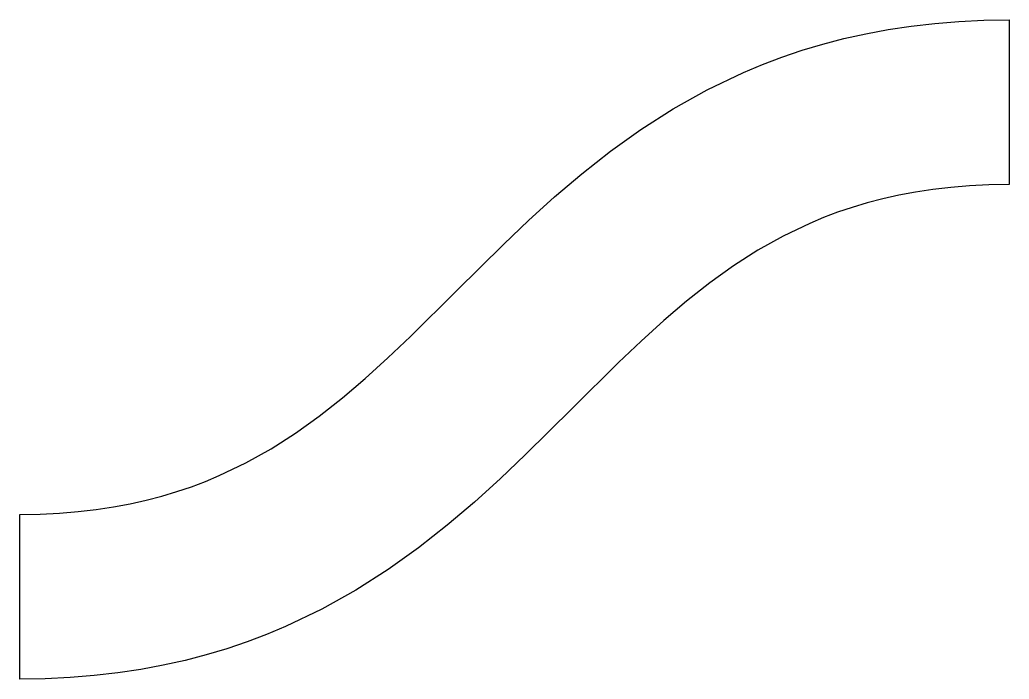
# Model space of a CAD drawing. Extents: x 0 to 30, y -2.5 to 17.5.
import ezdxf

# ---------------------------------------------------------------- set-up
doc = ezdxf.new("R2010")
doc.units = 0
doc.layers.add('L0D0', color=1, linetype='CONTINUOUS')

msp = doc.modelspace()

# ---------------------------------------------------------------- linework, layer by layer
at = {"layer": 'L0D0'}
msp.add_lwpolyline([(0, -2.5), (0, 2.5), (0.6129, 2.5096), (1.2024, 2.5379), (1.7695, 2.5838), (2.3151, 2.6467), (2.8404, 2.7257), (3.3466, 2.82), (3.8349, 2.929), (4.3064, 3.0519), (4.7624, 3.1884), (5.2042, 3.3378), (5.633, 3.4999), (6.0498, 3.6741), (6.8523, 4.058), (7.62, 4.4875), (8.3602, 4.9607), (9.0791, 5.4757), (9.7824, 6.03), (10.4749, 6.6207), (11.1613, 7.2441), (11.8465, 7.8962), (13.2322, 9.2678), (14.6736, 10.6941), (15.4295, 11.4134), (16.217, 12.1285), (17.0425, 12.8324), (17.9121, 13.5177), (18.832, 14.1764), (19.8075, 14.8), (20.8434, 15.3794), (21.9434, 15.9055), (22.5183, 16.1458), (23.1101, 16.3695), (23.7191, 16.5755), (24.3455, 16.7629), (24.9893, 16.9308), (25.6507, 17.0784), (26.3299, 17.205), (27.027, 17.3098), (27.7423, 17.3923), (28.476, 17.4518), (29.2284, 17.4879), (30, 17.5), (30, 12.5), (29.3871, 12.4904), (28.7976, 12.4621), (28.2305, 12.4162), (27.6849, 12.3533), (27.1596, 12.2743), (26.6534, 12.18), (26.1651, 12.071), (25.6936, 11.9481), (25.2376, 11.8116), (24.7958, 11.6622), (24.367, 11.5001), (23.9502, 11.3259), (23.1477, 10.942), (22.38, 10.5125), (21.6398, 10.0393), (20.9209, 9.5243), (20.2176, 8.97), (19.5251, 8.3793), (18.8387, 7.7559), (18.1535, 7.1038), (16.7678, 5.7322), (15.3264, 4.3059), (14.5705, 3.5866), (13.783, 2.8715), (12.9575, 2.1676), (12.0879, 1.4823), (11.168, 0.8236), (10.1925, 0.2), (9.1566, -0.3794), (8.0566, -0.9055), (7.4817, -1.1458), (6.8899, -1.3695), (6.2809, -1.5755), (5.6545, -1.7629), (5.0107, -1.9308), (4.3493, -2.0784), (3.6701, -2.205), (2.973, -2.3098), (2.2577, -2.3923), (1.524, -2.4518), (0.7716, -2.4879)], close=True, dxfattribs=at)

doc.saveas('drawing.dxf')
